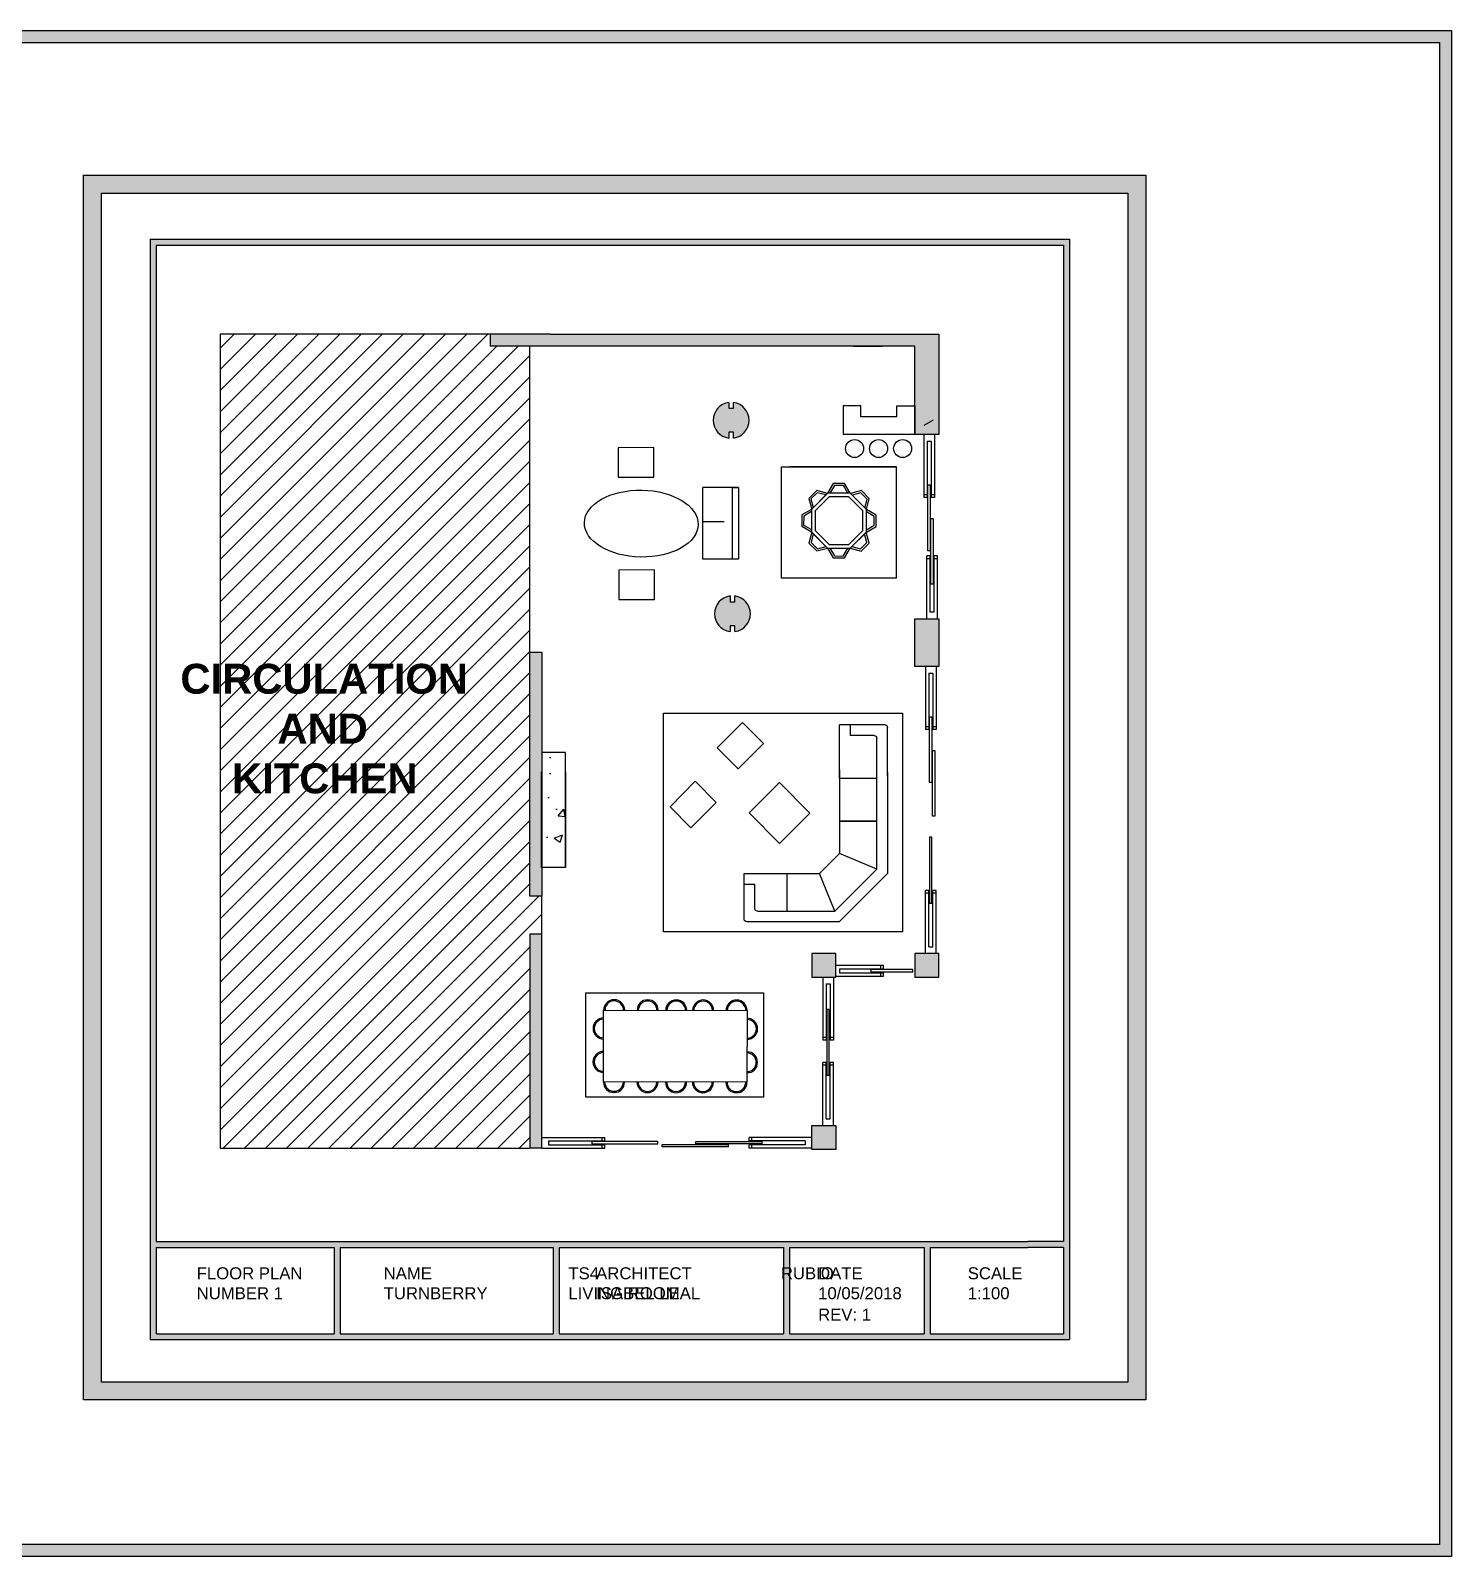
# Model space of a CAD drawing. Header units: inches. Extents: x 28 to 130, y -19 to 126.
# Drawn here: x 76.39 to 106.58, y 93.16 to 125.58 of the extents above; entities that cross this region are included whole.
import ezdxf

# ---------------------------------------------------------------- set-up
doc = ezdxf.new("R2010")
doc.units = ezdxf.units.IN
doc.header["$MEASUREMENT"] = 0
doc.layers.add('MUEBLES', color=8, linetype='Continuous')
doc.styles.add('Annotative', font='arial.ttf')
doc.styles.get("Standard").update_dxf_attribs({"font": 'arial.ttf'})

# ---------------------------------------------------------------- blocks, each defined once
blk = doc.blocks.new('DOOR 1')
at = {"linetype": 'Continuous'}
for p, q in [((0, 0), (0.881, 0)), ((0.844, 0), (0.844, -0.047)), ((0.881, 0), (0.881, -0.047)), ((0, -0.15), (0.881, -0.15)), ((0.094, -0.103), (0.094, -0.047)), ((0.094, -0.047), (0.881, -0.047)), ((0.094, -0.103), (0.881, -0.103)), ((0.703, -0.061), (1.626, -0.061)), ((0.703, -0.094), (0.703, -0.061)), ((1.626, -0.094), (0.703, -0.094)), ((0.844, -0.103), (0.844, -0.15)), ((0.881, -0.103), (0.881, -0.15)), ((1.626, -0.061), (1.626, -0.094))]:
    blk.add_line(p, q, dxfattribs=at)
blk = doc.blocks.new('11')
at = {"layer": 'MUEBLES', "color": 7}
for p, q in [((-0.628, 0), (-0.184, 0.444)), ((0.749, 0.444), (-0.184, 0.444)), ((0.721, 0.444), (1.165, 0.444)), ((-0.53, -0.041), (-0.143, 0.346)), ((-0.143, 0.346), (1.066, 0.346)), ((-0.143, 0.346), (0, 0)), ((0.301, 0.346), (0.301, 0)), ((0.301, 0), (0.301, 0.346)), ((0.696, 0), (0.696, 0.346)), ((1.091, 0.321), (1.091, 0.099)), ((1.19, 0.42), (1.19, 0)), ((-0.628, -0.855), (-0.628, 0)), ((-0.184, -0.184), (0, 0)), ((0.774, 0), (0, 0)), ((0.696, 0), (1.19, 0)), ((1.19, 0.099), (1.091, 0.099)), ((-0.53, -0.041), (-0.184, -0.184)), ((-0.53, -0.757), (-0.53, -0.041)), ((-0.184, -0.88), (-0.184, -0.184)), ((-0.184, -0.485), (-0.53, -0.485)), ((-0.505, -0.781), (-0.283, -0.781)), ((-0.283, -0.88), (-0.283, -0.781)), ((-0.604, -0.88), (-0.184, -0.88))]:
    blk.add_line(p, q, dxfattribs=at)
for centre, start, end in [((1.165, 0.42), 0, 90), ((1.066, 0.321), 0, 90), ((-0.505, -0.757), 180, 270), ((-0.604, -0.855), 180, 270)]:
    blk.add_arc(centre, 0.0247, start, end, dxfattribs=at)
blk = doc.blocks.new('222')
for points in [[(0, 0), (0.081, -0.047), (0.162, 0), (0.162, 0.094)], [(0.016, 0.009), (0.081, -0.028), (0.146, 0.009), (0.146, 0.084)]]:
    blk.add_lwpolyline(points)
blk = doc.blocks.new('44444')
blk.add_line((-0.081, -0.047), (0.081, 0.047))
blk.add_blockref('222', (-0.081, -0.047))
blk = doc.blocks.new('mesa111')
for points in [[(-0.095, 0.23), (-0.23, 0.095), (-0.23, -0.095), (-0.095, -0.23), (0.095, -0.23), (0.23, -0.095), (0.23, 0.095), (0.095, 0.23)], [(-0.083, 0.2), (-0.2, 0.083), (-0.2, -0.083), (-0.083, -0.2), (0.083, -0.2), (0.2, -0.083), (0.2, 0.083), (0.083, 0.2)]]:
    blk.add_lwpolyline(points, close=True)
for p, rotation in [((-0.162, 0.162), 194.9999999999972), ((-0.001, 0.23), 150.0000000000002), ((0.163, 0.161), 105.0000000000002), ((-0.23, 0.001), 240.0000000000002), ((0.23, -0.001), 60.00000000000021), ((-0.161, -0.163), 285.0000000000002), ((0.161, -0.163), 15.00000000000019), ((-0.001, -0.23), 330.0000000000002)]:
    blk.add_blockref('44444', p, dxfattribs=dict(rotation=rotation))

msp = doc.modelspace()

# ---------------------------------------------------------------- hatches: boundary and pattern name
h = msp.add_hatch(color=2)
h.dxf.hatch_style = 1
h.paths.add_polyline_path([(46.20173, 125.58255), (46.20173, 93.15593), (106.58346, 93.15593), (106.58346, 125.58255)])
h.paths.add_polyline_path([(106.32946, 125.32855), (106.32946, 93.40993), (46.45573, 93.40993), (46.45573, 125.32855)], flags=16)
h.paths.add_polyline_path([(50.27917, 122.33569), (72.85428, 122.33569), (72.85428, 96.30896), (50.27917, 96.30896)], flags=0)
h.paths.add_polyline_path([(50.66017, 121.95469), (72.47328, 121.95469), (72.47328, 96.68996), (50.66017, 96.68996)], flags=0)
h.paths.add_polyline_path([(51.69463, 120.97338), (71.22692, 120.97338), (71.22692, 99.54606), (71.22803, 99.54606), (71.22803, 97.59034), (51.69463, 97.59034)], flags=0)
h.paths.add_polyline_path([(51.82163, 120.84638), (71.09992, 120.84638), (71.09992, 99.67306), (70.34334, 99.67306), (52.57821, 99.67306), (51.82163, 99.67306)], flags=0)
h.paths.add_polyline_path([(53.18383, 118.9561), (60.19622, 118.9561), (68.45122, 118.9561), (68.45122, 116.8225), (67.94322, 116.8225), (67.94322, 117.4321), (67.94322, 118.7021), (67.25336, 118.7021), (67.25336, 118.3211), (67.02476, 118.3211), (67.02476, 117.5591), (67.25336, 117.5591), (67.25336, 117.1781), (66.64376, 117.1781), (66.64376, 118.7021), (59.76442, 118.7021), (59.76442, 112.1997), (60.01842, 112.1997), (60.01842, 110.0649), (60.51873, 110.0649), (60.51873, 107.6265), (60.46793, 107.6265), (60.01842, 107.6265), (60.01842, 107.0181), (60.01842, 106.2053), (60.01842, 101.65976), (59.76442, 101.65976), (53.18383, 101.65976)], flags=0)
h.paths.add_polyline_path([(61.63766, 116.54344), (62.39962, 116.55166), (62.39962, 115.91666), (61.63767, 115.91665)], flags=0)
edge = h.paths.add_edge_path(flags=0)
edge.add_ellipse((62.13243, 114.93184), major_axis=(1.20917, -0.01998), ratio=0.58809238, start_angle=0, end_angle=360)
h.paths.add_polyline_path([(63.99064, 117.5049), (63.99064, 117.3813), (64.09224, 117.3813), (64.09224, 117.5049, -0.87447463), (64.09224, 116.7497), (64.09224, 116.8733), (64.04144, 116.8733), (63.99064, 116.8733), (63.99064, 116.7497, -0.87447463)], flags=0)
h.paths.add_polyline_path([(61.65449, 113.94261), (62.41644, 113.95083), (62.41644, 113.31583), (61.65449, 113.31582)], flags=0)
h.paths.add_polyline_path([(63.43641, 115.6993), (64.19841, 115.6993), (64.19841, 114.1753), (64.06524, 114.1753), (63.43641, 114.1753)], flags=0)
h.paths.add_polyline_path([(65.11317, 116.13624), (67.55157, 116.13624), (67.55157, 113.76964), (65.11317, 113.76964)], flags=0)
h.paths.add_polyline_path([(66.53991, 118.45697, -1), (66.15714, 118.45697, -1)], flags=0)
h.paths.add_polyline_path([(66.53991, 117.9466, -1), (66.15714, 117.9466, -1)], flags=0)
h.paths.add_polyline_path([(64.01892, 113.3935), (64.01892, 113.2699), (64.12052, 113.2699), (64.12052, 113.3935, -0.87447463), (64.12052, 112.6383), (64.12052, 112.7619), (64.06972, 112.7619), (64.01892, 112.7619), (64.01892, 112.6383, -0.87447463)], flags=0)
h.paths.add_polyline_path([(66.53991, 117.43624, -1), (66.15714, 117.43624, -1)], flags=0)
h.paths.add_polyline_path([(65.69, 115.46715), (65.85837, 115.63552), (66.08837, 115.57389), (66.09081, 115.57633), (66.20986, 115.78254), (66.44797, 115.78254), (66.56703, 115.57633), (66.57392, 115.57633), (66.5788, 115.57146), (66.8088, 115.63308), (66.97717, 115.46471), (66.91554, 115.23472), (66.91554, 115.22782), (67.12175, 115.10877), (67.12175, 114.87065), (66.91554, 114.7516), (66.91066, 114.74672), (66.97229, 114.51673), (66.80392, 114.34836), (66.57392, 114.40998), (66.56703, 114.40998), (66.44797, 114.20377), (66.20986, 114.20377), (66.09081, 114.40998), (65.86081, 114.34836), (65.69244, 114.51673), (65.75407, 114.74672), (65.74919, 114.7516), (65.74919, 114.75849), (65.54298, 114.87755), (65.54298, 115.11566), (65.74919, 115.23472), (65.75163, 115.23715)], flags=0)
h.paths.add_polyline_path([(62.60663, 110.90035), (67.67918, 110.90035), (67.67918, 106.25999), (62.60663, 106.25999)], flags=0)
h.paths.add_polyline_path([(66.13793, 115.57633), (66.23342, 115.74173), (66.42441, 115.74173), (66.51991, 115.57633)], flags=0)
h.paths.add_polyline_path([(65.74919, 114.80562), (65.58379, 114.90111), (65.58379, 115.0921), (65.74919, 115.18759)], flags=0)
h.paths.add_polyline_path([(65.73552, 115.45495), (65.87057, 115.59), (66.05505, 115.54057), (65.78495, 115.27047)], flags=0)
h.paths.add_polyline_path([(63.7472, 110.16361), (64.28018, 110.7082), (64.72919, 110.25918), (64.19041, 109.7204)], flags=0)
h.paths.add_polyline_path([(63.27562, 109.45707), (63.72463, 109.00806), (63.18585, 108.46928), (62.74264, 108.91248)], flags=0)
h.paths.add_polyline_path([(68.28424, 115.04112), (68.33402, 115.04112), (68.33402, 113.64178), (68.28424, 113.64178)], flags=0)
h.paths.add_polyline_path([(68.19722, 114.24767), (68.26833, 114.24767), (68.26833, 113.05311), (68.35365, 113.05311), (68.35365, 114.24767), (68.42476, 114.24767), (68.42476, 112.9109), (68.45122, 112.9109), (68.45122, 111.8949), (67.94322, 111.8949), (67.94322, 112.9109), (68.19722, 112.9109)], flags=0)
h.paths.add_polyline_path([(64.42315, 108.78242), (65.07104, 109.42768), (65.71631, 108.77979), (65.06841, 108.13453)], flags=0)
h.paths.add_polyline_path([(60.95347, 104.95814), (64.7286, 104.95814), (64.7286, 102.74104), (60.95347, 102.74104)], flags=0)
h.paths.add_polyline_path([(61.7802, 104.58952), (62.04378, 104.58883, -1), (62.4914, 104.58767), (62.6507, 104.58726, -1), (63.09833, 104.58609), (63.22174, 104.58577, -1), (63.66937, 104.58461), (63.93294, 104.58392, -1), (64.38057, 104.58276), (64.38014, 104.41873, -1), (64.37898, 103.9711), (64.37829, 103.70753, -1), (64.37713, 103.2599), (64.3766, 103.05876, -1), (63.92898, 103.05993), (63.66541, 103.06061, -1), (63.21778, 103.06178), (63.09436, 103.0621, -1), (62.64674, 103.06326), (62.48744, 103.06368, -1), (62.03981, 103.06484), (61.77624, 103.06553, -1), (61.32861, 103.06669), (61.32914, 103.26783, -1), (61.3303, 103.71546), (61.33099, 103.97903, -1), (61.33215, 104.42666), (61.33258, 104.59068, -1)], flags=0)
h.paths.add_polyline_path([(52.57821, 99.54606), (55.60924, 99.54606), (55.60924, 97.71734), (51.82939, 97.71734), (51.82939, 99.54606)], flags=0)
h.paths.add_polyline_path([(68.32219, 110.11352), (68.37196, 110.11352), (68.37197, 108.71418), (68.32219, 108.71418)], flags=0)
h.paths.add_polyline_path([(65.75882, 105.7989), (66.26682, 105.7989), (66.26682, 105.5449), (67.2779, 105.5449), (67.2779, 105.47379), (66.34007, 105.4738), (66.34007, 105.38847), (67.2779, 105.38847), (67.2779, 105.31736), (66.26682, 105.31736), (66.26682, 105.2909), (66.21389, 105.2909), (66.21389, 103.95413), (66.14279, 103.95413), (66.14279, 105.14869), (66.05746, 105.14869), (66.05746, 103.95413), (65.98636, 103.95413), (65.98636, 105.2909), (65.75882, 105.2909)], flags=0)
h.paths.add_polyline_path([(55.73624, 99.54606), (60.25685, 99.54606), (60.25685, 97.71734), (55.73624, 97.71734)], flags=0)
h.paths.add_polyline_path([(67.0077, 105.45957), (67.90144, 105.45957), (67.90144, 105.4098), (67.0077, 105.4098)], flags=0)
h.paths.add_polyline_path([(62.5781, 101.73586), (63.97744, 101.73586), (63.97744, 101.68609), (62.5781, 101.68609)], flags=0)
h.paths.add_polyline_path([(67.94322, 105.7989), (68.45122, 105.7989), (68.45122, 105.2909), (67.94322, 105.2909)], flags=0)
h.paths.add_polyline_path([(60.38385, 99.54606), (65.15111, 99.54606), (65.15111, 97.71734), (60.38385, 97.71734)], flags=0)
h.paths.add_polyline_path([(65.75882, 102.1413), (66.26682, 102.1413), (66.26682, 101.6333), (65.75882, 101.6333)], flags=0)
h.paths.add_polyline_path([(77.51641, 122.50863), (100.09153, 122.50863), (100.09153, 96.48189), (77.51641, 96.48189)], flags=0)
h.paths.add_polyline_path([(77.89741, 122.12763), (99.71053, 122.12763), (99.71053, 96.86289), (77.89741, 96.86289)], flags=0)
h.paths.add_polyline_path([(65.27811, 99.54606), (68.14255, 99.54606), (68.14255, 97.71734), (65.27811, 97.71734)], flags=0)
h.paths.add_polyline_path([(78.93187, 121.14632), (98.46417, 121.14632), (98.46417, 99.71899), (98.46528, 97.76327), (78.93187, 97.76327)], flags=0)
h.paths.add_polyline_path([(79.05887, 121.01932), (98.33717, 121.01932), (98.33717, 99.84599), (97.58058, 99.84599), (79.81546, 99.84599), (79.05887, 99.84599)], flags=0)
h.paths.add_polyline_path([(68.26955, 99.54606), (70.34334, 99.54606), (71.10103, 99.54606), (71.10103, 97.71734), (68.26955, 97.71734)], flags=0)
h.paths.add_polyline_path([(80.42107, 119.12903), (87.43347, 119.12903), (95.68847, 119.12903), (95.68847, 116.99543), (95.18047, 116.99543), (93.65647, 116.99543), (93.65647, 117.60503), (94.03747, 117.60503), (94.03747, 117.37643), (94.79947, 117.37643), (94.79947, 117.60503), (95.18047, 117.60503), (95.18047, 118.87503), (87.00167, 118.87503), (87.00167, 112.37263), (87.25567, 112.37263), (87.25567, 110.23784), (87.75597, 110.23784), (87.75597, 107.79944), (87.70517, 107.79944), (87.25567, 107.79944), (87.25567, 107.19103), (87.25567, 106.37823), (87.25567, 101.8327), (87.00167, 101.8327), (80.42107, 101.8327)], flags=0)
h.paths.add_polyline_path([(79.81546, 99.71899), (82.84648, 99.71899), (82.84648, 97.89027), (79.06663, 97.89027), (79.06663, 99.71899)], flags=0)
edge = h.paths.add_edge_path(flags=0)
edge.add_ellipse((89.36967, 115.10478), major_axis=(1.20917, -0.01998), ratio=0.58809238, start_angle=0, end_angle=360)
h.paths.add_polyline_path([(88.87491, 116.71638), (89.63686, 116.72459), (89.63686, 116.08959), (88.87491, 116.08959)], flags=0)
h.paths.add_polyline_path([(88.89173, 114.11555), (89.65369, 114.12376), (89.65369, 113.48876), (88.89174, 113.48876)], flags=0)
h.paths.add_polyline_path([(82.97348, 99.71899), (87.49409, 99.71899), (87.49409, 97.89027), (82.97348, 97.89027)], flags=0)
h.paths.add_polyline_path([(91.22789, 117.67783), (91.22789, 117.55423), (91.32949, 117.55423), (91.32949, 117.67783, -0.87447463), (91.32949, 116.92264), (91.32949, 117.04623), (91.27869, 117.04623), (91.22789, 117.04623), (91.22789, 116.92264, -0.87447463)], flags=0)
h.paths.add_polyline_path([(90.67366, 115.87224), (91.43566, 115.87224), (91.43566, 114.34824), (91.30248, 114.34824), (90.67366, 114.34824)], flags=0)
h.paths.add_polyline_path([(89.84388, 111.07328), (94.91642, 111.07328), (94.91642, 106.43293), (89.84388, 106.43293)], flags=0)
h.paths.add_polyline_path([(91.25617, 113.56643), (91.25617, 113.44284), (91.35777, 113.44284), (91.35777, 113.56643, -0.87447463), (91.35777, 112.81124), (91.35777, 112.93484), (91.30697, 112.93484), (91.25617, 112.93484), (91.25617, 112.81124, -0.87447463)], flags=0)
h.paths.add_polyline_path([(88.19071, 105.13107), (91.96585, 105.13107), (91.96585, 102.91398), (88.19071, 102.91398)], flags=0)
h.paths.add_polyline_path([(89.97989, 109.08542), (90.51287, 109.63001), (90.96188, 109.18099), (90.4231, 108.64221)], flags=0)
h.paths.add_polyline_path([(92.35041, 116.30918), (94.78881, 116.30918), (94.78881, 113.94257), (92.35041, 113.94257)], flags=0)
h.paths.add_polyline_path([(88.5694, 104.59959), (88.56982, 104.76362, -1), (89.01745, 104.76246), (89.28102, 104.76177, -1), (89.72865, 104.76061), (89.88794, 104.76019, -1), (90.33557, 104.75903), (90.45899, 104.75871, -1), (90.90661, 104.75754), (91.17018, 104.75686, -1), (91.61781, 104.75569), (91.61738, 104.59166, -1), (91.61622, 104.14404), (91.61554, 103.88047, -1), (91.61437, 103.43284), (91.61385, 103.2317, -1), (91.16622, 103.23286), (90.90265, 103.23355, -1), (90.45502, 103.23471), (90.33161, 103.23503, -1), (89.88398, 103.2362), (89.72468, 103.23661, -1), (89.27706, 103.23778), (89.01348, 103.23846, -1), (88.56586, 103.23963), (88.56638, 103.44077, -1), (88.56755, 103.88839), (88.56823, 104.15197, -1)], flags=0)
h.paths.add_polyline_path([(90.98445, 110.33655), (91.51743, 110.88114), (91.96643, 110.43212), (91.42765, 109.89334)], flags=0)
h.paths.add_polyline_path([(94.09298, 116.7002, -1), (93.71021, 116.7002, -1)], flags=0)
h.paths.add_polyline_path([(91.66039, 108.95535), (92.30829, 109.60062), (92.95355, 108.95272), (92.30566, 108.30746)], flags=0)
h.paths.add_polyline_path([(94.60335, 116.7002, -1), (94.22058, 116.7002, -1)], flags=0)
h.paths.add_polyline_path([(87.62109, 99.71899), (92.38836, 99.71899), (92.38836, 97.89027), (87.62109, 97.89027)], flags=0)
h.paths.add_polyline_path([(95.11371, 116.7002, -1), (94.73094, 116.7002, -1)], flags=0)
h.paths.add_polyline_path([(89.81534, 101.9088), (91.21469, 101.9088), (91.21469, 101.85903), (89.81534, 101.85903)], flags=0)
h.paths.add_polyline_path([(95.52149, 115.21405), (95.57126, 115.21405), (95.57126, 113.81471), (95.52149, 113.81471)], flags=0)
h.paths.add_polyline_path([(95.43447, 114.42061), (95.50557, 114.42061), (95.50557, 113.22605), (95.5909, 113.22605), (95.5909, 114.42061), (95.662, 114.42061), (95.662, 113.08383), (95.68847, 113.08383), (95.68847, 112.06783), (95.18047, 112.06783), (95.18047, 113.08383), (95.43447, 113.08383)], flags=0)
h.paths.add_polyline_path([(92.99607, 105.97183), (93.50407, 105.97183), (93.50407, 105.71783), (94.51515, 105.71783), (94.51515, 105.64673), (93.57732, 105.64673), (93.57732, 105.56141), (94.51515, 105.56141), (94.51515, 105.4903), (93.50407, 105.4903), (93.50407, 105.46383), (93.45113, 105.46383), (93.45113, 104.12706), (93.38003, 104.12706), (93.38003, 105.32162), (93.2947, 105.32162), (93.2947, 104.12706), (93.2236, 104.12706), (93.2236, 105.46383), (92.99607, 105.46383)], flags=0)
h.paths.add_polyline_path([(95.55944, 110.28645), (95.60921, 110.28645), (95.60921, 108.88711), (95.55944, 108.88711)], flags=0)
h.paths.add_polyline_path([(94.24495, 105.63251), (95.13868, 105.63251), (95.13868, 105.58274), (94.24495, 105.58274)], flags=0)
h.paths.add_polyline_path([(92.99607, 102.31423), (93.50407, 102.31423), (93.50407, 101.80623), (92.99607, 101.80623)], flags=0)
h.paths.add_polyline_path([(95.18047, 105.97183), (95.68847, 105.97183), (95.68847, 105.46383), (95.18047, 105.46383)], flags=0)
h.paths.add_polyline_path([(92.51536, 99.71899), (95.37979, 99.71899), (95.37979, 97.89027), (92.51536, 97.89027)], flags=0)
h.paths.add_polyline_path([(95.50679, 99.71899), (97.58058, 99.71899), (98.33828, 99.71899), (98.33828, 97.89027), (95.50679, 97.89027)], flags=0)
h.paths.add_polyline_path([(52.13939, 108.83209), (58.56736, 108.83209), (58.56736, 112.26813), (52.13939, 112.26813)], flags=8)
h = msp.add_hatch(color=3)
h.dxf.hatch_style = 1
h.paths.add_polyline_path([(100.09153, 122.50863), (77.51641, 122.50863), (77.51641, 96.48189), (100.09153, 96.48189)])
h.paths.add_polyline_path([(99.71053, 96.86289), (77.89741, 96.86289), (77.89741, 122.12763), (99.71053, 122.12763)], flags=16)
h.paths.add_polyline_path([(98.46417, 99.71899), (98.46528, 99.71899), (98.46528, 97.76327), (78.93187, 97.76327), (78.93187, 121.14632), (98.46417, 121.14632)], flags=0)
h.paths.add_polyline_path([(98.33717, 99.84599), (97.58058, 99.84599), (79.81546, 99.84599), (79.05887, 99.84599), (79.05887, 121.01932), (98.33717, 121.01932)], flags=0)
h.paths.add_polyline_path([(95.68847, 116.99543), (95.59759, 116.99543), (95.59759, 115.65866), (95.52648, 115.65866), (95.52648, 116.85322), (95.44116, 116.85322), (95.44116, 115.65866), (95.37005, 115.65866), (95.37005, 116.99543), (95.18047, 116.99543), (95.18047, 117.60503), (95.18047, 118.87503), (87.00167, 118.87503), (87.00167, 112.37263), (87.25567, 112.37263), (87.25567, 110.23784), (87.75597, 110.23784), (87.75597, 107.79944), (87.70517, 107.79944), (87.25567, 107.79944), (87.25567, 107.19103), (87.25567, 106.37823), (87.25567, 102.06023), (88.59244, 102.06023), (88.59244, 101.98913), (87.39788, 101.98913), (87.39788, 101.90381), (88.59244, 101.90381), (88.59244, 101.8327), (87.25567, 101.8327), (87.00167, 101.8327), (80.42107, 101.8327), (80.42107, 119.12903), (87.43347, 119.12903), (95.68847, 119.12903)], flags=0)
h.paths.add_polyline_path([(94.09298, 116.7002, -1), (93.71021, 116.7002, -1)], flags=0)
h.paths.add_polyline_path([(94.60335, 116.7002, -1), (94.22058, 116.7002, -1)], flags=0)
h.paths.add_polyline_path([(95.11371, 116.7002, -1), (94.73094, 116.7002, -1)], flags=0)
h.paths.add_polyline_path([(95.63553, 110.73106), (95.56443, 110.73106), (95.56443, 111.92562), (95.4791, 111.92562), (95.4791, 110.73106), (95.408, 110.73106), (95.408, 110.78812), (95.4791, 110.78812), (95.4791, 111.92562), (95.56443, 111.92562), (95.56443, 110.78812), (95.63553, 110.78812)], flags=0)
h.paths.add_polyline_path([(91.32949, 116.92264), (91.32949, 117.04623), (91.27869, 117.04623), (91.22789, 117.04623), (91.22789, 116.92264, -0.87447463), (91.22789, 117.67783), (91.22789, 117.55423), (91.32949, 117.55423), (91.32949, 117.67783, -0.87447463)], flags=0)
h.paths.add_polyline_path([(94.60004, 110.77261), (94.60004, 109.75015), (94.60004, 107.66791), (93.57757, 106.64544), (91.60894, 106.64544, -0.41421356), (91.55213, 106.70224), (91.55213, 107.66791), (93.15405, 107.66791), (93.57757, 108.09142), (93.57757, 109.8724), (93.57757, 110.82942), (94.54323, 110.82942, -0.41421356)], flags=0)
h.paths.add_polyline_path([(91.35777, 112.81124), (91.35777, 112.93484), (91.30697, 112.93484), (91.25617, 112.93484), (91.25617, 112.81124, -0.87447463), (91.25617, 113.56643), (91.25617, 113.44284), (91.35777, 113.44284), (91.35777, 113.56643, -0.87447463)], flags=0)
h.paths.add_polyline_path([(95.5431, 108.43775), (95.5431, 107.03841), (95.49332, 107.03841), (95.49332, 108.43775)], flags=0)
h.paths.add_polyline_path([(91.96643, 110.43212), (91.42765, 109.89334), (90.98445, 110.33655), (91.51743, 110.88114)], flags=0)
h.paths.add_polyline_path([(92.30829, 109.60062), (92.95355, 108.95272), (92.30566, 108.30746), (91.66039, 108.95535)], flags=0)
h.paths.add_polyline_path([(90.96188, 109.18099), (90.4231, 108.64221), (89.97989, 109.08542), (90.51287, 109.63001)], flags=0)
h.paths.add_polyline_path([(91.61385, 103.2317, -1), (91.16622, 103.23286)], flags=0)
h.paths.add_polyline_path([(88.56982, 104.76362, -1), (89.01745, 104.76246)], flags=0)
h.paths.add_polyline_path([(91.61738, 104.59166, -1), (91.61622, 104.14404), (91.61554, 103.88047, -1), (91.61437, 103.43284)], flags=0)
h.paths.add_polyline_path([(93.3587, 104.78015), (93.3587, 103.38081), (93.30892, 103.38081), (93.30892, 104.78015)], flags=0)
h.paths.add_polyline_path([(91.71635, 102.06023), (91.71635, 101.98913), (92.85385, 101.98913), (92.85385, 101.90381), (91.71635, 101.90381), (91.71635, 101.8327), (91.65929, 101.8327), (91.65929, 101.90381), (92.85385, 101.90381), (92.85385, 101.98913), (91.65929, 101.98913), (91.65929, 102.06023)], flags=0)
h.paths.add_polyline_path([(88.56638, 103.44077, -1), (88.56755, 103.88839), (88.56823, 104.15197, -1), (88.5694, 104.59959)], flags=0)
h.paths.add_polyline_path([(98.33828, 99.71899), (98.33828, 97.89027), (95.50679, 97.89027), (95.50679, 99.71899), (97.58058, 99.71899)], flags=0)
h.paths.add_polyline_path([(95.37979, 99.71899), (95.37979, 97.89027), (92.51536, 97.89027), (92.51536, 99.71899)], flags=0)
h.paths.add_polyline_path([(89.72158, 101.97491), (89.72158, 101.92514), (88.32224, 101.92514), (88.32224, 101.97491)], flags=0)
h.paths.add_polyline_path([(92.38836, 99.71899), (92.38836, 97.89027), (87.62109, 97.89027), (87.62109, 99.71899)], flags=0)
h.paths.add_polyline_path([(87.49409, 99.71899), (87.49409, 97.89027), (82.97348, 97.89027), (82.97348, 99.71899)], flags=0)
h.paths.add_polyline_path([(82.84648, 99.71899), (82.84648, 97.89027), (79.06663, 97.89027), (79.06663, 99.71899), (79.81546, 99.71899)], flags=0)
h.paths.add_polyline_path([(93.03557, 98.02922), (94.28669, 98.02922), (94.28669, 98.55264), (93.03557, 98.55264)], flags=8)
h.paths.add_polyline_path([(96.2263, 98.90391), (101.14262, 98.90391), (101.14262, 99.43062), (96.2263, 99.43062)], flags=9)
h.paths.add_polyline_path([(93.03609, 98.90391), (98.85181, 98.90391), (98.85181, 99.43166), (93.03609, 99.43166)], flags=8)
h.paths.add_polyline_path([(88.34716, 98.47607), (94.57489, 98.47607), (94.57489, 99.42733), (88.34716, 99.42733)], flags=8)
h.paths.add_polyline_path([(83.80551, 98.05274), (90.22348, 98.05274), (90.22348, 99.43166), (83.80551, 99.43166)], flags=8)
h.paths.add_polyline_path([(79.83038, 98.90374), (85.71713, 98.90374), (85.71713, 99.43062), (79.83038, 99.43062)], flags=8)
h.paths.add_polyline_path([(79.37664, 109.00502), (85.8046, 109.00502), (85.8046, 112.44107), (79.37664, 112.44107)], flags=8)
h = msp.add_hatch(color=256)
h.dxf.hatch_style = 1
h.paths.add_polyline_path([(78.93187, 121.14632), (78.93187, 97.76327), (98.46528, 97.76327), (98.46528, 99.71899), (98.46417, 121.14632)])
h.paths.add_polyline_path([(98.33717, 121.01932), (98.33717, 99.84599), (97.58058, 99.84599), (79.81546, 99.84599), (79.05887, 99.84599), (79.05887, 121.01932)], flags=16)
h.paths.add_polyline_path([(95.68847, 119.12903), (95.68847, 116.99543), (95.59759, 116.99543), (95.59759, 115.65866), (95.52648, 115.65866), (95.52648, 116.85322), (95.44116, 116.85322), (95.44116, 115.65866), (95.37005, 115.65866), (95.37005, 116.99543), (95.18047, 116.99543), (95.18047, 118.87503), (87.00167, 118.87503), (87.00167, 112.37263), (87.25567, 112.37263), (87.25567, 107.19103), (87.25567, 106.37823), (87.25567, 102.06023), (88.59244, 102.06023), (88.59244, 101.98913), (87.39788, 101.98913), (87.39788, 101.90381), (88.59244, 101.90381), (88.59244, 101.8327), (87.25567, 101.8327), (87.00167, 101.8327), (80.42107, 101.8327), (80.42107, 119.12903), (87.43347, 119.12903)], flags=0)
h.paths.add_polyline_path([(95.59759, 115.65866), (95.52648, 115.65866), (95.52648, 116.85322), (95.44116, 116.85322), (95.44116, 115.65866), (95.37005, 115.65866), (95.37005, 115.71572), (95.44116, 115.71572), (95.44116, 116.85322), (95.52648, 116.85322), (95.52648, 115.71572), (95.59759, 115.71572)], flags=0)
h.paths.add_polyline_path([(95.57126, 115.21405), (95.57126, 113.81471), (95.52149, 113.81471), (95.52149, 115.21405)], flags=0)
h.paths.add_polyline_path([(95.662, 114.42061), (95.662, 113.08383), (95.68847, 113.08383), (95.68847, 112.06783), (95.63553, 112.06783), (95.63553, 110.73106), (95.56443, 110.73106), (95.56443, 111.92562), (95.4791, 111.92562), (95.4791, 110.73106), (95.408, 110.73106), (95.408, 112.06783), (95.18047, 112.06783), (95.18047, 113.08383), (95.43447, 113.08383), (95.43447, 114.42061), (95.50557, 114.42061), (95.50557, 113.22605), (95.5909, 113.22605), (95.5909, 114.42061)], flags=0)
h.paths.add_polyline_path([(91.68797, 113.06048, -1), (90.92597, 113.06048, -1)], flags=0)
h.paths.add_polyline_path([(95.63553, 110.73106), (95.56443, 110.73106), (95.56443, 111.92562), (95.4791, 111.92562), (95.4791, 110.73106), (95.408, 110.73106), (95.408, 110.78812), (95.4791, 110.78812), (95.4791, 111.92562), (95.56443, 111.92562), (95.56443, 110.78812), (95.63553, 110.78812)], flags=0)
h.paths.add_polyline_path([(95.60921, 110.28645), (95.60921, 108.88711), (95.55944, 108.88711), (95.55944, 110.28645)], flags=0)
h.paths.add_polyline_path([(95.5431, 108.43775), (95.5431, 107.03841), (95.49332, 107.03841), (95.49332, 108.43775)], flags=0)
h.paths.add_polyline_path([(93.50407, 105.97183), (93.50407, 105.71783), (94.51515, 105.71783), (94.51515, 105.64673), (93.57732, 105.64673), (93.57732, 105.56141), (94.51515, 105.56141), (94.51515, 105.4903), (93.50407, 105.4903), (93.50407, 105.46383), (93.45113, 105.46383), (93.45113, 104.12706), (93.38003, 104.12706), (93.38003, 105.32162), (93.2947, 105.32162), (93.2947, 104.12706), (93.2236, 104.12706), (93.2236, 105.46383), (92.99607, 105.46383), (92.99607, 105.97183)], flags=0)
h.paths.add_polyline_path([(95.13868, 105.63251), (95.13868, 105.58274), (94.24495, 105.58274), (94.24495, 105.63251)], flags=0)
h.paths.add_polyline_path([(93.3587, 104.78015), (93.3587, 103.38081), (93.30892, 103.38081), (93.30892, 104.78015)], flags=0)
h.paths.add_polyline_path([(91.71635, 102.06023), (91.71635, 101.98913), (92.85385, 101.98913), (92.85385, 101.90381), (91.71635, 101.90381), (91.71635, 101.8327), (91.65929, 101.8327), (91.65929, 101.90381), (92.85385, 101.90381), (92.85385, 101.98913), (91.65929, 101.98913), (91.65929, 102.06023)], flags=0)
h.paths.add_polyline_path([(91.21469, 101.9088), (91.21469, 101.85903), (89.81534, 101.85903), (89.81534, 101.9088)], flags=0)
h.paths.add_polyline_path([(89.72158, 101.97491), (89.72158, 101.92514), (88.32224, 101.92514), (88.32224, 101.97491)], flags=0)
h.paths.add_polyline_path([(97.58058, 99.71899), (98.33828, 99.71899), (98.33828, 97.89027), (95.50679, 97.89027), (95.50679, 99.71899)], flags=16)
h.paths.add_polyline_path([(95.37979, 99.71899), (95.37979, 97.89027), (92.51536, 97.89027), (92.51536, 99.71899)], flags=16)
h.paths.add_polyline_path([(92.38836, 99.71899), (92.38836, 97.89027), (87.62109, 97.89027), (87.62109, 99.71899)], flags=16)
h.paths.add_polyline_path([(87.49409, 99.71899), (87.49409, 97.89027), (82.97348, 97.89027), (82.97348, 99.71899)], flags=16)
h.paths.add_polyline_path([(82.84648, 99.71899), (82.84648, 97.89027), (79.06663, 97.89027), (79.06663, 99.71899), (79.81546, 99.71899)], flags=16)
h.paths.add_polyline_path([(96.93078, 112.82031), (98.14308, 112.82031), (98.14308, 113.34373), (96.93078, 113.34373)], flags=8)
h.paths.add_polyline_path([(94.45662, 103.27205), (94.45662, 104.48436), (93.9332, 104.48436), (93.9332, 103.27205)], flags=8)
h.paths.add_polyline_path([(89.52301, 100.80998), (90.73531, 100.80998), (90.73531, 101.3334), (89.52301, 101.3334)], flags=8)
h.paths.add_polyline_path([(88.48585, 103.60225), (88.48585, 104.81456), (87.96243, 104.81456), (87.96243, 103.60225)], flags=8)
h.paths.add_polyline_path([(88.48585, 109.17897), (88.48585, 110.39128), (87.96243, 110.39128), (87.96243, 109.17897)], flags=8)
h.paths.add_polyline_path([(88.47075, 106.47212), (89.68305, 106.47212), (89.68305, 106.99554), (88.47075, 106.99554)], flags=8)
h.paths.add_polyline_path([(90.06685, 119.96279), (91.27916, 119.96279), (91.27916, 120.48621), (90.06685, 120.48621)], flags=8)
h.paths.add_polyline_path([(80.52696, 109.00502), (86.95493, 109.00502), (86.95493, 112.44107), (80.52696, 112.44107)], flags=8)
h = msp.add_hatch()
h.set_pattern_fill('ANSI31', color=256, scale=2.54)
h.set_pattern_definition([(45, (18.31935, 82.32155), (-0.2245064, 0.2245064), [])])
h.paths.add_polyline_path([(80.42107, 101.8327), (87.00167, 101.8327), (87.00167, 106.37823), (87.25567, 106.37823), (87.25567, 107.19103), (87.00167, 107.19103), (87.00167, 112.37263), (87.00167, 118.87503), (86.16347, 118.87503), (86.16347, 119.12903), (80.42107, 119.12903)])
h = msp.add_hatch(color=256)
h.dxf.hatch_style = 1
h.paths.add_polyline_path([(95.68847, 119.12903), (87.43347, 119.12903), (86.16347, 119.12903), (86.16347, 118.87503), (87.00167, 118.87503), (95.18047, 118.87503), (95.18047, 116.99543), (95.68847, 116.99543)])
h.paths.add_polyline_path([(87.25567, 112.37263), (87.00167, 112.37263), (87.00167, 107.19103), (87.25567, 107.19103)])
h.paths.add_polyline_path([(87.25567, 106.37823), (87.00167, 106.37823), (87.00167, 101.8327), (87.25567, 101.8327)])
h.paths.add_polyline_path([(93.50407, 105.97183), (92.99607, 105.97183), (92.99607, 105.46383), (93.50407, 105.46383)])
h.paths.add_polyline_path([(95.68847, 105.97183), (95.18047, 105.97183), (95.18047, 105.46383), (95.68847, 105.46383)])
h.paths.add_polyline_path([(93.50407, 102.31423), (92.99607, 102.31423), (92.99607, 101.80623), (93.50407, 101.80623)])
h.paths.add_polyline_path([(95.68847, 113.08383), (95.662, 113.08383), (95.18047, 113.08383), (95.18047, 112.06783), (95.68847, 112.06783)])
h.paths.add_polyline_path([(91.35777, 113.56643), (91.35777, 113.44284), (91.25617, 113.44284), (91.25617, 113.56643, 0.87447463), (91.25617, 112.81124), (91.25617, 112.93484), (91.30697, 112.93484), (91.35777, 112.93484), (91.35777, 112.81124, 0.87447463)])
h.paths.add_polyline_path([(91.32949, 117.67783), (91.32949, 117.55423), (91.22789, 117.55423), (91.22789, 117.67783, 0.87447463), (91.22789, 116.92264), (91.22789, 117.04623), (91.27869, 117.04623), (91.32949, 117.04623), (91.32949, 116.92264, 0.87447463)])
h = msp.add_hatch()
h.set_pattern_fill('AR-CONC', color=256, scale=0.254)
h.set_pattern_definition([(50, (83.7776, 81.0285), (1.82184, -0.15939), [0.1905, -2.0955]), (355, (83.7776, 81.0285), (-0.35243, 1.91057), [0.1524, -1.6764]), (100.4514, (83.9294, 81.0152), (1.46941, 1.75118), [0.1619, -1.7809]), (46.184, (83.7776, 81.5365), (2.7108, -0.42042), [0.28575, -3.14325]), (96.636, (84.0035, 81.5014), (2.37404, 2.47426), [0.24285, -2.67135]), (351.184, (83.7776, 81.5365), (2.37404, 2.47426), [0.2286, -2.5146]), (21, (84.0316, 81.4095), (1.516144, -1.02265), [0.1905, -2.0955]), (326, (84.0316, 81.4095), (0.61802, 1.84188), [0.1524, -1.6764]), (71.4514, (84.158, 81.3242), (2.13416, 0.81923), [0.1619, -1.7809]), (37.5, (83.7776, 81.0285), (0.030886, 0.84555), [0, -1.65608, 0, -1.7018, 0, -1.68275]), (7.5, (83.7776, 81.0285), (0.668197, 1.001806), [0, -0.97028, 0, -1.61798, 0, -0.64135]), (327.5, (83.21116, 81.0285), (1.355909, -0.05729), [0, -0.635, 0, -1.9812, 0, -2.6289]), (317.5, (82.9572, 81.0285), (1.481293, 0.254267), [0, -0.8255, 0, -1.31572, 0, -1.8669])])
h.paths.add_polyline_path([(87.75597, 110.23784), (87.24797, 110.23784), (87.24797, 107.79944), (87.70517, 107.79944), (87.75597, 107.79944)])

# ---------------------------------------------------------------- linework, layer by layer
for p, q in [((78.93187, 121.14632), (78.93187, 97.76327)), ((78.93187, 121.14632), (98.46417, 121.14632)), ((79.05887, 121.01932), (79.05887, 99.84599)), ((79.05887, 121.01932), (98.33717, 121.01932)), ((98.33717, 121.01932), (98.33717, 99.84599)), ((98.46417, 121.14632), (98.46417, 99.71899)), ((87.43347, 119.12903), (80.42107, 119.12903)), ((80.42107, 119.12903), (80.42107, 101.8327)), ((86.16347, 118.87503), (86.16347, 119.12903)), ((86.16347, 118.87503), (86.16347, 119.12903)), ((87.43347, 119.12903), (95.68847, 119.12903)), ((95.68847, 119.12903), (95.68847, 118.87503)), ((95.68847, 119.12903), (95.68847, 116.99543)), ((95.18047, 118.87503), (86.16347, 118.87503)), ((95.18047, 118.87503), (86.16347, 118.87503)), ((87.00167, 118.87503), (86.16347, 118.87503)), ((87.00167, 112.37263), (87.00167, 118.87503)), ((95.18047, 118.87503), (87.43347, 118.87503)), ((93.881, 118.87503), (94.4906, 118.87503)), ((95.18047, 116.99543), (95.18047, 118.87503)), ((95.18047, 116.99543), (95.18047, 118.87503)), ((95.68847, 118.87503), (95.68847, 116.99543)), ((91.22789, 117.67783), (91.22789, 117.55423)), ((91.22789, 117.55423), (91.32949, 117.55423)), ((91.32949, 117.55423), (91.32949, 117.67783)), ((94.03747, 117.60503), (93.65647, 117.60503)), ((93.65647, 117.60503), (93.65647, 116.99543)), ((94.03747, 117.37643), (94.03747, 117.60503)), ((94.79947, 117.60503), (95.18047, 117.60503)), ((94.79947, 117.37643), (94.79947, 117.60503)), ((95.18047, 117.60503), (95.18047, 116.99543)), ((95.18047, 116.99543), (95.18047, 117.60503)), ((94.79947, 117.37643), (94.03747, 117.37643)), ((95.57037, 117.30422), (95.37105, 117.19228)), ((91.27869, 117.04623), (91.22789, 117.04623)), ((91.22789, 117.04623), (91.22789, 116.92264)), ((91.32949, 117.04623), (91.27869, 117.04623)), ((91.32949, 116.92264), (91.32949, 117.04623)), ((95.18047, 116.99543), (93.65647, 116.99543)), ((95.68847, 116.99543), (95.18047, 116.99543)), ((95.68847, 116.99543), (95.18047, 116.99543)), ((89.63686, 116.72459), (88.87491, 116.71638)), ((88.87491, 116.71638), (88.87491, 116.08959)), ((89.63686, 116.08959), (89.63686, 116.72459)), ((88.87491, 116.08959), (89.63686, 116.08959)), ((88.91998, 116.08959), (89.63686, 116.08959)), ((90.67366, 114.34824), (90.67366, 115.87224)), ((91.43566, 115.87224), (90.67366, 115.87224)), ((91.30248, 115.87224), (91.43566, 115.87224)), ((91.30248, 115.87224), (91.30248, 114.34824)), ((91.43566, 115.87224), (91.43566, 114.34824)), ((90.67366, 115.1473), (91.12789, 115.1473)), ((95.52149, 113.81471), (95.52149, 115.21405)), ((95.52149, 115.21405), (95.57126, 115.21405)), ((95.57126, 115.21405), (95.57126, 113.81471)), ((91.30248, 114.34824), (90.67366, 114.34824)), ((91.43566, 114.34824), (91.30248, 114.34824)), ((95.43447, 113.08383), (95.43447, 114.42061)), ((95.50557, 114.42061), (95.43447, 114.42061)), ((95.43447, 114.36355), (95.50557, 114.36355)), ((95.50557, 113.22605), (95.50557, 114.42061)), ((95.5909, 113.22605), (95.5909, 114.42061)), ((95.662, 114.42061), (95.5909, 114.42061)), ((95.5909, 114.36355), (95.662, 114.36355)), ((95.662, 113.08383), (95.662, 114.42061)), ((89.65369, 114.12376), (88.89173, 114.11555)), ((88.89173, 114.11555), (88.89174, 113.48876)), ((89.65369, 113.48876), (89.65369, 114.12376)), ((91.25617, 113.56643), (91.25617, 113.44284)), ((91.35777, 113.44284), (91.35777, 113.56643)), ((95.57126, 113.81471), (95.52149, 113.81471)), ((88.89174, 113.48876), (89.65369, 113.48876)), ((88.9368, 113.48876), (89.65369, 113.48876)), ((91.25617, 113.44284), (91.35777, 113.44284)), ((95.5909, 113.22605), (95.50557, 113.22605)), ((91.30697, 112.93484), (91.25617, 112.93484)), ((91.25617, 112.93484), (91.25617, 112.81124)), ((91.35777, 112.93484), (91.30697, 112.93484)), ((91.35777, 112.81124), (91.35777, 112.93484)), ((95.18047, 112.06783), (95.18047, 113.08383)), ((95.18047, 113.08383), (95.68847, 113.08383)), ((95.68847, 113.08383), (95.68847, 112.06783)), ((87.00167, 107.19103), (87.00167, 112.37263)), ((87.00167, 112.37263), (87.25567, 112.37263)), ((87.25567, 112.37263), (87.25567, 107.19103)), ((95.68847, 112.06783), (95.18047, 112.06783)), ((91.51743, 110.88114), (90.98445, 110.33655)), ((91.96643, 110.43212), (91.51743, 110.88114)), ((91.96643, 110.43212), (91.69237, 110.70619)), ((90.98445, 110.33655), (91.42765, 109.89334)), ((91.42765, 109.89334), (91.96643, 110.43212)), ((91.45952, 109.9252), (91.96643, 110.43212)), ((95.55944, 108.88711), (95.55944, 110.28645)), ((95.55944, 110.28645), (95.60921, 110.28645)), ((95.60921, 110.28645), (95.60921, 108.88711)), ((87.75597, 110.23784), (87.25567, 110.23784)), ((87.75597, 107.79944), (87.75597, 110.23784)), ((87.24797, 107.79944), (87.24797, 109.83144)), ((87.75597, 109.83144), (87.75597, 107.79944)), ((87.75597, 107.79944), (87.75597, 109.83144)), ((90.51287, 109.63001), (89.97989, 109.08542)), ((90.96188, 109.18099), (90.51287, 109.63001)), ((92.30829, 109.60062), (91.66039, 108.95535)), ((92.30829, 109.60062), (92.95355, 108.95272)), ((89.97989, 109.08542), (90.4231, 108.64221)), ((90.4231, 108.64221), (90.96188, 109.18099)), ((90.4231, 108.64221), (90.84661, 109.06573)), ((90.45496, 108.67408), (90.96188, 109.18099)), ((91.66039, 108.95535), (92.30566, 108.30746)), ((92.95355, 108.95272), (92.30566, 108.30746)), ((95.60921, 108.88711), (95.55944, 108.88711)), ((87.70517, 107.79944), (87.24797, 107.79944)), ((87.75597, 107.79944), (87.70517, 107.79944)), ((87.25567, 107.19103), (87.00167, 107.19103)), ((87.25567, 106.37823), (87.25567, 107.19103)), ((87.25567, 106.37823), (87.00167, 106.37823)), ((87.00167, 106.37823), (87.00167, 101.8327)), ((87.25567, 101.8327), (87.25567, 106.37823)), ((93.50407, 105.97183), (92.99607, 105.97183)), ((92.99607, 105.97183), (92.99607, 105.46383)), ((93.50407, 105.46383), (93.50407, 105.97183)), ((93.50407, 105.71783), (94.51515, 105.71783)), ((94.45809, 105.64673), (94.45809, 105.71783)), ((94.51515, 105.64673), (94.51515, 105.71783)), ((95.18047, 105.97183), (95.18047, 105.46383)), ((95.68847, 105.97183), (95.18047, 105.97183)), ((95.68847, 105.46383), (95.68847, 105.97183)), ((92.99607, 105.46383), (93.50407, 105.46383)), ((93.2236, 105.46383), (93.2236, 104.12706)), ((93.45113, 105.46383), (93.45113, 104.12706)), ((93.50407, 105.4903), (94.51515, 105.4903)), ((93.57732, 105.64673), (94.51515, 105.64673)), ((93.57732, 105.64673), (93.57732, 105.56141)), ((93.57732, 105.56141), (94.51515, 105.56141)), ((95.13868, 105.63251), (94.24495, 105.63251)), ((94.24495, 105.63251), (94.24495, 105.58274)), ((94.24495, 105.58274), (95.13868, 105.58274)), ((94.45809, 105.4903), (94.45809, 105.56141)), ((94.51515, 105.4903), (94.51515, 105.56141)), ((95.13868, 105.58274), (95.13868, 105.63251)), ((95.18047, 105.46383), (95.68847, 105.46383)), ((93.2947, 105.32162), (93.2947, 104.12706)), ((93.2947, 105.32162), (93.38003, 105.32162)), ((93.38003, 105.32162), (93.38003, 104.12706)), ((88.56586, 103.23963), (88.56982, 104.76362)), ((88.56982, 104.76362), (91.61781, 104.75569)), ((91.61781, 104.75569), (91.61385, 103.2317)), ((93.2947, 104.18412), (93.2236, 104.18412)), ((93.2947, 104.12706), (93.2236, 104.12706)), ((93.45113, 104.18412), (93.38003, 104.18412)), ((93.45113, 104.12706), (93.38003, 104.12706)), ((91.61385, 103.2317), (88.56586, 103.23963)), ((92.99607, 101.80623), (92.99607, 102.31423)), ((92.99607, 102.31423), (93.50407, 102.31423)), ((93.50407, 102.31423), (93.50407, 101.80623)), ((80.42107, 101.8327), (87.00167, 101.8327)), ((87.25567, 101.8327), (87.00167, 101.8327)), ((89.81534, 101.9088), (91.21469, 101.9088)), ((89.81534, 101.85903), (89.81534, 101.9088)), ((91.21469, 101.85903), (89.81534, 101.85903)), ((91.21469, 101.9088), (91.21469, 101.85903)), ((93.50407, 101.80623), (92.99607, 101.80623)), ((79.05887, 99.84599), (79.81546, 99.84599)), ((79.05887, 99.71899), (79.81546, 99.71899)), ((79.06663, 97.89027), (79.06663, 99.71899)), ((79.81546, 99.84599), (97.58058, 99.84599)), ((79.81546, 99.71899), (82.84648, 99.71899)), ((82.84648, 99.71899), (82.84648, 97.89027)), ((82.97348, 99.71899), (87.49409, 99.71899)), ((82.97348, 99.71899), (82.97348, 97.89027)), ((87.49409, 99.71899), (87.49409, 97.89027)), ((87.62109, 99.71899), (92.38836, 99.71899)), ((87.62109, 99.71899), (87.62109, 97.89027)), ((92.38836, 99.71899), (92.38836, 97.89027)), ((92.51536, 99.71899), (95.37979, 99.71899)), ((92.51536, 99.71899), (92.51536, 97.89027)), ((95.37979, 99.71899), (95.37979, 97.89027)), ((95.50679, 99.71899), (97.58058, 99.71899)), ((95.50679, 99.71899), (95.50679, 97.89027)), ((98.33717, 99.84599), (97.58058, 99.84599)), ((98.33717, 99.71899), (97.58058, 99.71899)), ((98.33828, 99.71899), (98.33828, 97.89027)), ((98.46528, 99.71899), (98.46528, 97.76327)), ((78.93187, 97.76327), (98.46528, 97.76327)), ((79.06663, 97.89027), (82.84648, 97.89027)), ((82.97348, 97.89027), (87.49409, 97.89027)), ((87.62109, 97.89027), (92.38836, 97.89027)), ((92.51536, 97.89027), (95.37979, 97.89027)), ((95.50679, 97.89027), (98.33828, 97.89027))]:
    msp.add_line(p, q)
at = {"color": 1}
for p, q in [((92.35041, 113.94257), (92.35041, 116.30918)), ((92.35041, 116.30918), (94.78881, 116.30918)), ((94.78881, 116.30918), (92.52821, 116.30918)), ((94.78881, 113.94257), (94.78881, 116.30918)), ((94.78881, 113.94257), (92.35041, 113.94257)), ((89.84388, 111.07328), (94.91642, 111.07328)), ((89.84388, 106.43293), (89.84388, 111.07328)), ((94.91642, 111.07328), (94.91642, 106.43293)), ((94.91642, 106.43293), (89.84388, 106.43293))]:
    msp.add_line(p, q, dxfattribs=at)
at = {"color": 2}
for points in [[(46.20173, 125.58255), (106.58346, 125.58255), (106.58346, 93.15593), (46.20173, 93.15593)], [(46.45573, 125.32855), (106.32946, 125.32855), (106.32946, 93.40993), (46.45573, 93.40993)]]:
    msp.add_lwpolyline(points, close=True, dxfattribs=at)
at = {"color": 3}
for points in [[(77.51641, 122.50863), (100.09153, 122.50863), (100.09153, 96.48189), (77.51641, 96.48189)], [(77.89741, 122.12763), (99.71053, 122.12763), (99.71053, 96.86289), (77.89741, 96.86289)]]:
    msp.add_lwpolyline(points, close=True, dxfattribs=at)
at = {"color": 1}
msp.add_lwpolyline([(88.19071, 105.13107), (91.96585, 105.13107), (91.96585, 102.91398), (88.19071, 102.91398)], close=True, dxfattribs=at)
for centre in [(93.9016, 116.7002), (94.41196, 116.7002), (94.92232, 116.7002)]:
    msp.add_circle(centre, 0.19139)
for centre, radius, start, end in [((91.27869, 117.30023), 0.381, 97.662256, 262.337744), ((91.27869, 117.30023), 0.381, 277.662256, 82.337744), ((91.30697, 113.18884), 0.381, 97.662256, 262.337744), ((91.30697, 113.18884), 0.381, 277.662256, 82.337744), ((88.79363, 104.76304), 0.22381, 359.850981, 179.850981), ((88.79363, 104.76304), 0.19841, 359.850981, 179.850981), ((89.50483, 104.76119), 0.22381, 359.850981, 179.850981), ((89.50483, 104.76119), 0.19841, 359.850981, 179.850981), ((90.11176, 104.75961), 0.22381, 359.850981, 179.850981), ((90.11176, 104.75961), 0.19841, 359.850981, 179.850981), ((90.6828, 104.75812), 0.22381, 359.850981, 179.850981), ((90.6828, 104.75812), 0.19841, 359.850981, 179.850981), ((91.394, 104.75628), 0.22381, 359.850981, 179.850981), ((91.394, 104.75628), 0.19841, 359.850981, 179.850981), ((88.56881, 104.37578), 0.22381, 89.850981, 269.850981), ((88.56881, 104.37578), 0.19841, 89.850981, 269.850981), ((91.6168, 104.36785), 0.22381, 269.850981, 89.850981), ((91.6168, 104.36785), 0.19841, 269.850981, 89.850981), ((88.56696, 103.66458), 0.22381, 89.850981, 269.850981), ((88.56696, 103.66458), 0.19841, 89.850981, 269.850981), ((91.61495, 103.65665), 0.22381, 269.850981, 89.850981), ((91.61495, 103.65665), 0.19841, 269.850981, 89.850981), ((88.78967, 103.23904), 0.22381, 179.850981, 359.850981), ((88.78967, 103.23904), 0.19841, 179.850981, 359.850981), ((89.50087, 103.23719), 0.22381, 179.850981, 359.850981), ((89.50087, 103.23719), 0.19841, 179.850981, 359.850981), ((90.10779, 103.23562), 0.22381, 179.850981, 359.850981), ((90.10779, 103.23562), 0.19841, 179.850981, 359.850981), ((90.67884, 103.23413), 0.22381, 179.850981, 359.850981), ((90.67884, 103.23413), 0.19841, 179.850981, 359.850981), ((91.39003, 103.23228), 0.22381, 179.850981, 359.850981), ((91.39003, 103.23228), 0.19841, 179.850981, 359.850981)]:
    msp.add_arc(centre, radius, start, end)
msp.add_ellipse((89.36967, 115.10478), major_axis=(1.20917, -0.01998), ratio=0.58809238, dxfattribs=at)

# ---------------------------------------------------------------- block references
at = {"yscale": 1.516894010319173, "zscale": 1.516894010319173}
for p, xscale, rotation in [((95.59759, 116.99543), 1.516894010319173, 270), ((95.63553, 112.06783), 1.516894010319173, 270), ((95.63553, 105.97183), -1.516894010319173, 270), ((93.45113, 102.31423), -1.516894010319173, 270), ((87.25567, 101.8327), -1.516894010319173, 180), ((92.99607, 101.8327), 1.516894010319173, 180)]:
    msp.add_blockref('DOOR 1', p, dxfattribs=dict(at, xscale=xscale, rotation=rotation))
at = {"color": 1, "xscale": 2.540000000000008, "yscale": 2.540000000000008, "zscale": 2.540000000000008}
msp.add_blockref('mesa111', (93.56961, 115.16609), dxfattribs=at)
at = {"color": 1, "xscale": -2.301419887266113, "yscale": 2.301419887266113, "zscale": 2.301419887266113, "rotation": 269.9999999999386}
msp.add_blockref('11', (93.57757, 108.09142), dxfattribs=at)

# ---------------------------------------------------------------- texts
at = {"ltscale": 0.25, "insert": (81.82914, 112.12508), "char_height": 0.635, "attachment_point": 1, "style": 'Annotative'}
msp.add_mtext_dynamic_manual_height_columns('\\pi-2.2517;{\\fArial|b1|i0|c0|p34;CIRCULATION \\P\\pi-0.19189;AND\\P\\pi-1.1557;KITCHEN}', width=1.4939265, gutter_width=50000, heights=[0], dxfattribs=at)
note = msp.add_mtext_dynamic_manual_height_columns('FLOOR PLAN\\P', width=2.6740577, gutter_width=1.25, heights=[0.67993, 0], dxfattribs=dict(insert=(79.92299, 99.30094), char_height=0.254, attachment_point=1))
for column, words in zip(note.columns.linked_columns, ['NUMBER 1']):
    column.text = words
note = msp.add_mtext_dynamic_manual_height_columns('NAME\\P', width=2.6740577, gutter_width=1.25, heights=[0.67993, 0], dxfattribs=dict(insert=(83.89604, 99.30094), char_height=0.254, attachment_point=1))
for column, words in zip(note.columns.linked_columns, ['TURNBERRY TS4 \\PLIVING ROOM']):
    column.text = words
note = msp.add_mtext_dynamic_manual_height_columns('ARCHITECT\\P', width=2.6740577, gutter_width=1.25, heights=[0.67993, 0], dxfattribs=dict(insert=(88.41118, 99.30094), char_height=0.254, attachment_point=1))
for column, words in zip(note.columns.linked_columns, ['ISABEL LEAL RUBIO']):
    column.text = words
note = msp.add_mtext_dynamic_manual_height_columns('DATE\\P', width=2.6740577, gutter_width=1.25, heights=[0.67993, 0], dxfattribs=dict(insert=(93.12697, 99.30094), char_height=0.254, attachment_point=1))
for column, words in zip(note.columns.linked_columns, ['10/05/2018 ']):
    column.text = words
note = msp.add_mtext_dynamic_manual_height_columns('SCALE\\P', width=2.6740577, gutter_width=1.25, heights=[0.67993, 0], dxfattribs=dict(insert=(96.30574, 99.30094), char_height=0.254, attachment_point=1))
for column, words in zip(note.columns.linked_columns, ['1:100']):
    column.text = words
at = {"insert": (93.12697, 98.42295), "char_height": 0.254, "attachment_point": 1}
msp.add_mtext_dynamic_manual_height_columns('REV: 1', width=2.6740577, gutter_width=1.25, heights=[0.67993], dxfattribs=at)

doc.saveas('drawing.dxf')
